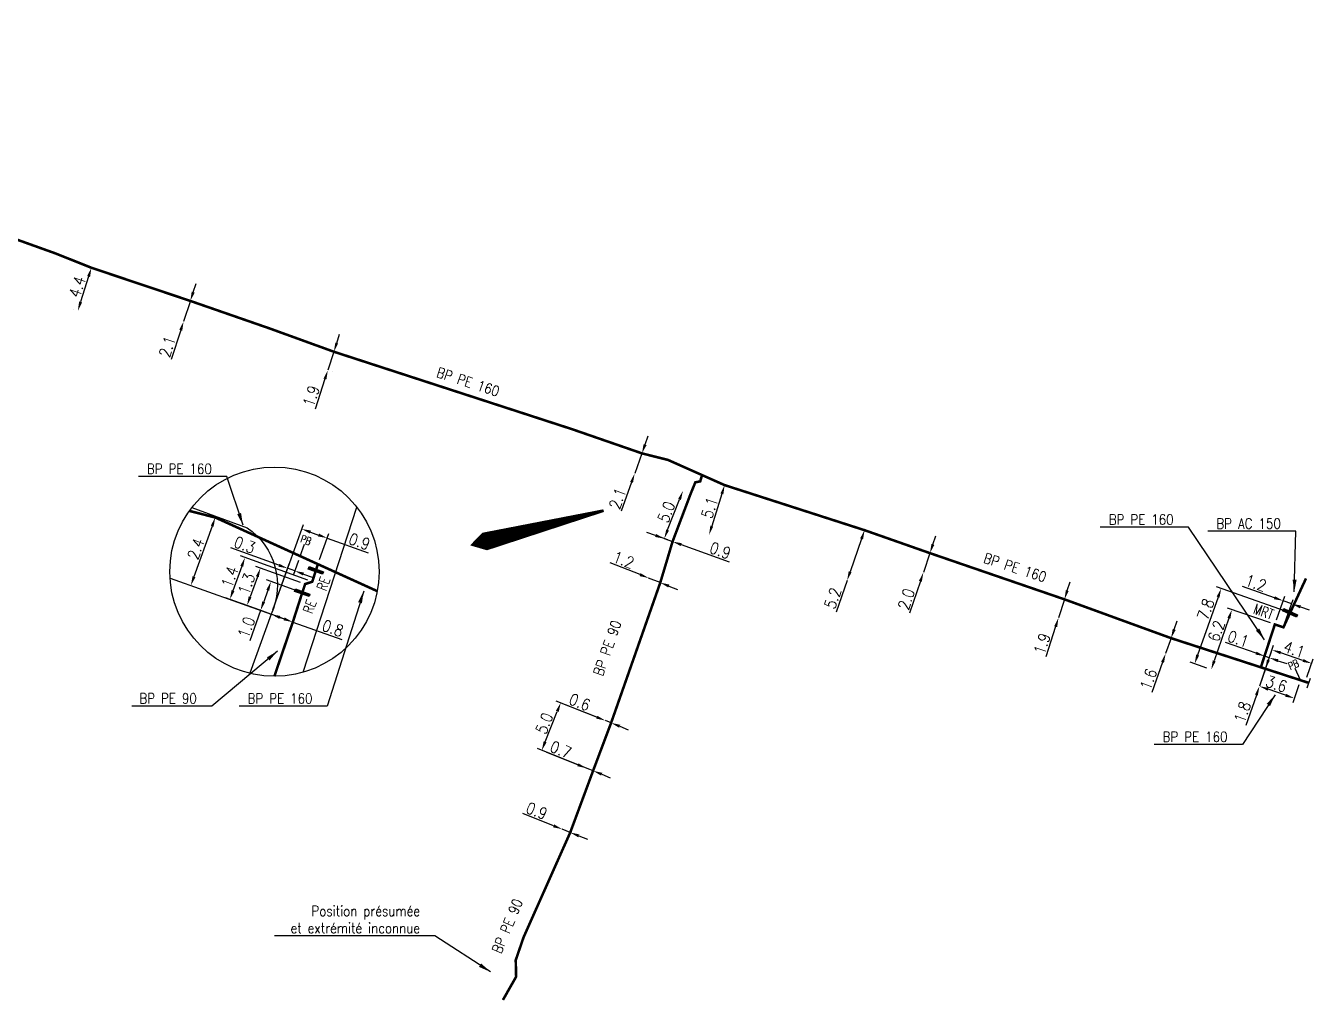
# Model space of a CAD drawing. Header units: millimetres. Extents: x 184998 to 186003, y 126995 to 128002.
# Drawn here: x 185875 to 186000.7, y 127238 to 127333.2 of the extents above; entities that cross this region are included whole.
import ezdxf
from ezdxf.enums import TextEntityAlignment as Align

# ---------------------------------------------------------------- set-up
doc = ezdxf.new("R2010")
doc.units = ezdxf.units.MM
doc.header["$PDMODE"] = 34
doc.linetypes.add('L_25_AP', pattern=[2000, 1000, 1000])
doc.linetypes.add('L_25_PE', pattern=[2000, 1000, 1000])
doc.layers.get('0').update_dxf_attribs({"linetype": 'CONTINUOUS'})
doc.layers.get('DEFPOINTS').update_dxf_attribs({"linetype": 'CONTINUOUS'})
for name, color, linetype in [('L_150', 1, 'CONTINUOUS'), ('L_340', 7, 'CONTINUOUS'), ('L_900', 7, 'CONTINUOUS')]:
    doc.layers.add(name, color=color, linetype=linetype)
doc.styles.add('G_ROMANS', font='ROMANS.SHX', dxfattribs={"width": 0.75})
doc.styles.get("Standard").update_dxf_attribs({"font": 'romans.shx', "width": 0.85})
doc.dimstyles.get("Standard").update_dxf_attribs({"dimtxt": 1.5, "dimasz": 1.2, "dimexe": 0.625, "dimexo": 0.625, "dimgap": 0.25, "dimtad": 1, "dimdec": 1, "dimzin": 0, "dimdsep": 46, "dimtxsty": 'Standard', "dimcen": -0.5, "dimadec": 0, "dimazin": 0, "dimtfac": 1, "dimtdec": 1, "dimtmove": 0, "dimatfit": 3, "dimfxl": 0, "dimtolj": 1, "dimtzin": 0, "dimarcsym": 0})

# ---------------------------------------------------------------- blocks, each defined once
blk = doc.blocks.new('*D866')
at = {"layer": 'DEFPOINTS', "color": 0, "linetype": 'Continuous', "transparency": 16777216}
for p in [(185881.44, 127309.56), (185880.12, 127305.36), (185880.12, 127305.36)]:
    blk.add_point(p, dxfattribs=at)
at = {"layer": 'L_150', "color": 0, "linetype": 'Continuous', "lineweight": -2, "transparency": 16777216}
for p, q in [((185881.17, 127308.7), (185880.39, 127306.22)), ((185880.99, 127309.7), (185880.99, 127309.7)), ((185879.67, 127305.5), (185879.67, 127305.5))]:
    blk.add_line(p, q, dxfattribs=at)
at = {"layer": 'L_150', "color": 0, "linetype": 'Continuous', "transparency": 16777216}
for points in [[(185881.03, 127308.75), (185881.31, 127308.66), (185881.44, 127309.56)], [(185880.24, 127306.27), (185880.53, 127306.18), (185880.12, 127305.36)]]:
    blk.add_solid(points, dxfattribs=at)
at = {"layer": 'L_150', "color": 0, "linetype": 'Continuous', "transparency": 16777216, "insert": (185880.06, 127307.69), "char_height": 1.125, "attachment_point": 5, "rotation": 72.5309}
blk.add_mtext('\\A1;4.4', dxfattribs=at)
blk = doc.blocks.new('*D867')
at = {"layer": 'DEFPOINTS', "color": 0, "linetype": 'Continuous', "transparency": 16777216}
for p in [(185891.1, 127306.32), (185890.44, 127304.32), (185890.44, 127304.32)]:
    blk.add_point(p, dxfattribs=at)
at = {"layer": 'L_150', "color": 0, "linetype": 'Continuous', "lineweight": -2, "transparency": 16777216}
for p, q in [((185891.38, 127307.17), (185891.66, 127308.03)), ((185891.1, 127306.32), (185890.44, 127304.32)), ((185890.16, 127303.47), (185889.23, 127300.61))]:
    blk.add_line(p, q, dxfattribs=at)
at = {"layer": 'L_150', "color": 0, "linetype": 'Continuous', "transparency": 16777216}
for points in [[(185891.23, 127307.22), (185891.52, 127307.13), (185891.1, 127306.32)], [(185890.02, 127303.51), (185890.31, 127303.42), (185890.44, 127304.32)]]:
    blk.add_solid(points, dxfattribs=at)
at = {"layer": 'L_150', "color": 0, "linetype": 'Continuous', "transparency": 16777216, "insert": (185888.84, 127301.85), "char_height": 1.125, "attachment_point": 5, "rotation": 71.8653}
blk.add_mtext('\\A1;2.1', dxfattribs=at)
blk = doc.blocks.new('*D868')
at = {"layer": 'DEFPOINTS', "color": 0, "linetype": 'Continuous', "transparency": 16777216}
for p in [(185905.11, 127301.36), (185904.52, 127299.55), (185904.52, 127299.55)]:
    blk.add_point(p, dxfattribs=at)
at = {"layer": 'L_150', "color": 0, "linetype": 'Continuous', "lineweight": -2, "transparency": 16777216}
for p, q in [((185905.39, 127302.21), (185905.67, 127303.07)), ((185905.11, 127301.36), (185904.52, 127299.55)), ((185905.56, 127301.21), (185905.56, 127301.21)), ((185904.24, 127298.7), (185903.27, 127295.76)), ((185904.96, 127299.41), (185904.96, 127299.41))]:
    blk.add_line(p, q, dxfattribs=at)
at = {"layer": 'L_150', "color": 0, "linetype": 'Continuous', "transparency": 16777216}
for points in [[(185905.25, 127302.26), (185905.53, 127302.17), (185905.11, 127301.36)], [(185904.09, 127298.74), (185904.38, 127298.65), (185904.52, 127299.55)]]:
    blk.add_solid(points, dxfattribs=at)
at = {"layer": 'L_150', "color": 0, "linetype": 'Continuous', "transparency": 16777216, "insert": (185902.9, 127297.03), "char_height": 1.125, "attachment_point": 5, "rotation": 71.8528}
blk.add_mtext('\\A1;1.9', dxfattribs=at)
blk = doc.blocks.new('*D9')
at = {"layer": 'DEFPOINTS', "color": 0, "linetype": 'Continuous', "transparency": 16777216}
for p in [(185935.18, 127291.44), (185934.47, 127289.47), (185934.47, 127289.47)]:
    blk.add_point(p, dxfattribs=at)
at = {"layer": 'L_150', "color": 0, "linetype": 'Continuous', "lineweight": -2, "transparency": 16777216}
for p, q in [((185935.49, 127292.29), (185935.79, 127293.14)), ((185935.18, 127291.44), (185934.47, 127289.47)), ((185934.17, 127288.62), (185933.15, 127285.79))]:
    blk.add_line(p, q, dxfattribs=at)
at = {"layer": 'L_150', "color": 0, "linetype": 'Continuous', "transparency": 16777216}
for points in [[(185935.34, 127292.34), (185935.63, 127292.24), (185935.18, 127291.44)], [(185934.03, 127288.67), (185934.31, 127288.57), (185934.47, 127289.47)]]:
    blk.add_solid(points, dxfattribs=at)
at = {"layer": 'L_150', "color": 0, "linetype": 'Continuous', "transparency": 16777216, "insert": (185932.8, 127287.04), "char_height": 1.125, "attachment_point": 5, "rotation": 70.2559}
blk.add_mtext('\\A1;2.1', dxfattribs=at)
blk = doc.blocks.new('*D10')
at = {"layer": 'DEFPOINTS', "color": 0, "linetype": 'Continuous', "transparency": 16777216}
for p in [(185956.91, 127283.94), (185955.21, 127279.03), (185955.21, 127279.03)]:
    blk.add_point(p, dxfattribs=at)
at = {"layer": 'L_150', "color": 0, "linetype": 'Continuous', "lineweight": -2, "transparency": 16777216}
for p, q in [((185956.62, 127283.09), (185955.5, 127279.88)), ((185955.21, 127279.03), (185954.13, 127275.93))]:
    blk.add_line(p, q, dxfattribs=at)
at = {"layer": 'L_150', "color": 0, "linetype": 'Continuous', "transparency": 16777216}
for points in [[(185956.48, 127283.14), (185956.76, 127283.04), (185956.91, 127283.94)], [(185955.36, 127279.93), (185955.64, 127279.83), (185955.21, 127279.03)]]:
    blk.add_solid(points, dxfattribs=at)
at = {"layer": 'L_150', "color": 0, "linetype": 'Continuous', "transparency": 16777216, "insert": (185953.81, 127277.3), "char_height": 1.125, "attachment_point": 5, "rotation": 70.8416}
blk.add_mtext('\\A1;5.2', dxfattribs=at)
blk = doc.blocks.new('*D11')
at = {"layer": 'DEFPOINTS', "color": 0, "linetype": 'Continuous', "transparency": 16777216}
for p in [(185963.29, 127281.7), (185962.65, 127279.81), (185962.65, 127279.81)]:
    blk.add_point(p, dxfattribs=at)
at = {"layer": 'L_150', "color": 0, "linetype": 'Continuous', "lineweight": -2, "transparency": 16777216}
for p, q in [((185963.58, 127282.55), (185963.87, 127283.4)), ((185963.29, 127281.7), (185962.65, 127279.81)), ((185962.36, 127278.95), (185961.31, 127275.85))]:
    blk.add_line(p, q, dxfattribs=at)
at = {"layer": 'L_150', "color": 0, "linetype": 'Continuous', "transparency": 16777216}
for points in [[(185963.44, 127282.6), (185963.72, 127282.5), (185963.29, 127281.7)], [(185962.22, 127279), (185962.5, 127278.9), (185962.65, 127279.81)]]:
    blk.add_solid(points, dxfattribs=at)
at = {"layer": 'L_150', "color": 0, "linetype": 'Continuous', "transparency": 16777216, "insert": (185960.98, 127277.21), "char_height": 1.125, "attachment_point": 5, "rotation": 71.2816}
blk.add_mtext('\\A1;2.0', dxfattribs=at)
blk = doc.blocks.new('*D12')
at = {"layer": 'DEFPOINTS', "color": 0, "linetype": 'Continuous', "transparency": 16777216}
for p in [(185976.42, 127277.19), (185975.84, 127275.38), (185975.84, 127275.38)]:
    blk.add_point(p, dxfattribs=at)
at = {"layer": 'L_150', "color": 0, "linetype": 'Continuous', "lineweight": -2, "transparency": 16777216}
for p, q in [((185976.7, 127278.05), (185976.98, 127278.9)), ((185976.42, 127277.19), (185975.84, 127275.38)), ((185975.56, 127274.53), (185974.61, 127271.58))]:
    blk.add_line(p, q, dxfattribs=at)
at = {"layer": 'L_150', "color": 0, "linetype": 'Continuous', "transparency": 16777216}
for points in [[(185976.56, 127278.09), (185976.84, 127278), (185976.42, 127277.19)], [(185975.42, 127274.57), (185975.71, 127274.48), (185975.84, 127275.38)]]:
    blk.add_solid(points, dxfattribs=at)
at = {"layer": 'L_150', "color": 0, "linetype": 'Continuous', "transparency": 16777216, "insert": (185974.24, 127272.85), "char_height": 1.125, "attachment_point": 5, "rotation": 72.1054}
blk.add_mtext('\\A1;1.9', dxfattribs=at)
blk = doc.blocks.new('L_340_21')
at = {"linetype": 'Continuous'}
blk.add_hatch(color=0, dxfattribs=at).paths.add_polyline_path([(0.125, 0.75), (-0.125, 0.75), (-0.125, -0.75), (0.125, -0.75)])
at = {"color": 0, "linetype": 'Continuous'}
blk.add_lwpolyline([(-0.125, 0.75), (0.125, 0.75), (0.125, -0.75), (-0.125, -0.75)], close=True, dxfattribs=at)
at = {"color": 0, "linetype": 'Continuous', "width": 0.75}
for tag, height, flags, p in [('RE', 1, 8, (0, 2)), ('DEF_LEG', 1.2, 3, (0, -5)), ('DEF_COUP', 1.2, 3, (0, -7.5)), ('DEF_TYPE', 1.2, 3, (0, -10))]:
    blk.add_attdef(tag, text='', height=height, dxfattribs=dict(at, flags=flags)).set_placement(p, align=Align.MIDDLE)
blk = doc.blocks.new('L_340_13')
at = {"color": 0, "linetype": 'Continuous', "flags": 128}
blk.add_lwpolyline([(0, 0), (0, 1.25)], dxfattribs=at)
at = {"color": 0, "linetype": 'Continuous', "style": 'G_ROMANS', "width": 0.75}
blk.add_text('PB', height=0.75, dxfattribs=at).set_placement((0, 1.66), align=Align.MIDDLE)
at = {"color": 0, "linetype": 'Continuous', "width": 0.75, "flags": 3}
for tag, p in [('DEF_LEG', (0, -10)), ('DEF_COUP', (0, -12.5)), ('DEF_TYPE', (0, -15))]:
    blk.add_attdef(tag, text='', height=1.2, dxfattribs=at).set_placement(p, align=Align.MIDDLE)
blk = doc.blocks.new('*D262')
at = {"layer": 'DEFPOINTS', "color": 0, "linetype": 'Continuous', "transparency": 16777216}
for p in [(185902.02, 127277.83), (185897.95, 127276.1), (185901.01, 127275.01)]:
    blk.add_point(p, dxfattribs=at)
at = {"layer": 'L_900', "color": 0, "linetype": 'Continuous', "lineweight": -2, "transparency": 16777216}
for p, q in [((185901.58, 127277.99), (185898.53, 127279.08)), ((185898.66, 127278.08), (185898.26, 127276.95)), ((185897.95, 127276.1), (185896.89, 127273.15)), ((185900.57, 127275.16), (185897.51, 127276.26))]:
    blk.add_line(p, q, dxfattribs=at)
at = {"layer": 'L_900', "color": 0, "linetype": 'Continuous', "transparency": 16777216}
for points in [[(185898.52, 127278.13), (185898.8, 127278.03), (185898.97, 127278.93)], [(185898.12, 127277), (185898.4, 127276.9), (185897.95, 127276.1)]]:
    blk.add_solid(points, dxfattribs=at)
at = {"layer": 'L_900', "color": 0, "linetype": 'Continuous', "transparency": 16777216, "insert": (185896.57, 127274.45), "char_height": 1.125, "attachment_point": 5, "rotation": 70.2559}
blk.add_mtext('\\A1;1.0', dxfattribs=at)
blk = doc.blocks.new('*D263')
at = {"layer": 'DEFPOINTS', "color": 0, "linetype": 'Continuous', "transparency": 16777216}
for p in [(185898.98, 127275.73), (185901.1, 127274.97), (185901.1, 127274.97)]:
    blk.add_point(p, dxfattribs=at)
at = {"layer": 'L_900', "color": 0, "linetype": 'Continuous', "lineweight": -2, "transparency": 16777216}
for p, q in [((185899.83, 127275.43), (185900.25, 127275.28)), ((185901.1, 127274.97), (185905.87, 127273.26))]:
    blk.add_line(p, q, dxfattribs=at)
at = {"layer": 'L_900', "color": 0, "linetype": 'Continuous', "transparency": 16777216}
for points in [[(185899.88, 127275.57), (185899.78, 127275.29), (185898.98, 127275.73)], [(185900.3, 127275.42), (185900.2, 127275.14), (185901.1, 127274.97)]]:
    blk.add_solid(points, dxfattribs=at)
at = {"layer": 'L_900', "color": 0, "linetype": 'Continuous', "transparency": 16777216, "insert": (185905.01, 127274.37), "char_height": 1.125, "attachment_point": 5, "rotation": 340.2559}
blk.add_mtext('\\A1;0.8', dxfattribs=at)
blk = doc.blocks.new('*D264')
at = {"layer": 'DEFPOINTS', "color": 0, "linetype": 'Continuous', "transparency": 16777216}
for p in [(185893.53, 127285.18), (185891.15, 127278.55), (185891.15, 127278.55)]:
    blk.add_point(p, dxfattribs=at)
at = {"layer": 'L_900', "color": 0, "linetype": 'Continuous', "lineweight": -2, "transparency": 16777216}
blk.add_line((185893.23, 127284.33), (185891.45, 127279.39), dxfattribs=at)
at = {"layer": 'L_900', "color": 0, "linetype": 'Continuous', "transparency": 16777216}
for points in [[(185893.09, 127284.38), (185893.37, 127284.28), (185893.53, 127285.18)], [(185891.31, 127279.44), (185891.6, 127279.34), (185891.15, 127278.55)]]:
    blk.add_solid(points, dxfattribs=at)
at = {"layer": 'L_900', "color": 0, "linetype": 'Continuous', "transparency": 16777216, "insert": (185891.64, 127282.12), "char_height": 1.125, "attachment_point": 5, "rotation": 70.2559}
blk.add_mtext('\\A1;2.4', dxfattribs=at)
blk = doc.blocks.new('*D265')
at = {"layer": 'DEFPOINTS', "color": 0, "linetype": 'Continuous', "transparency": 16777216}
for p in [(185904.46, 127283.17), (185903.55, 127280.63), (185898.98, 127275.73)]:
    blk.add_point(p, dxfattribs=at)
at = {"layer": 'L_900', "color": 0, "linetype": 'Continuous', "lineweight": -2, "transparency": 16777216}
for p, q in [((185899.14, 127276.18), (185902.13, 127284.5)), ((185902.82, 127283.75), (185903.61, 127283.47)), ((185903.7, 127281.07), (185904.61, 127283.61)), ((185904.46, 127283.17), (185908.45, 127281.73))]:
    blk.add_line(p, q, dxfattribs=at)
at = {"layer": 'L_900', "color": 0, "linetype": 'Continuous', "transparency": 16777216}
for points in [[(185902.87, 127283.9), (185902.77, 127283.61), (185901.97, 127284.06)], [(185903.66, 127283.61), (185903.56, 127283.33), (185904.46, 127283.17)]]:
    blk.add_solid(points, dxfattribs=at)
at = {"layer": 'L_900', "color": 0, "linetype": 'Continuous', "transparency": 16777216, "insert": (185907.61, 127282.83), "char_height": 1.125, "attachment_point": 5, "rotation": 340.2559}
blk.add_mtext('\\A1;0.9', dxfattribs=at)
blk = doc.blocks.new('*D805')
at = {"layer": 'DEFPOINTS', "color": 0, "linetype": 'Continuous', "ltscale": 0.5, "transparency": 16777216}
for p in [(185943.25, 127288.34), (185941.73, 127283.47), (185941.73, 127283.47)]:
    blk.add_point(p, dxfattribs=at)
at = {"layer": 'L_150', "color": 0, "linetype": 'Continuous', "lineweight": -2, "ltscale": 0.5, "transparency": 16777216}
blk.add_line((185942.98, 127287.48), (185942, 127284.33), dxfattribs=at)
at = {"layer": 'L_150', "color": 0, "linetype": 'Continuous', "ltscale": 0.5, "transparency": 16777216}
for points in [[(185942.84, 127287.53), (185943.13, 127287.44), (185943.25, 127288.34)], [(185941.86, 127284.38), (185942.14, 127284.29), (185941.73, 127283.47)]]:
    blk.add_solid(points, dxfattribs=at)
at = {"layer": 'L_150', "color": 0, "linetype": 'Continuous', "ltscale": 0.5, "transparency": 16777216, "insert": (185941.78, 127286.13), "char_height": 1.125, "attachment_point": 5, "rotation": 72.6474}
blk.add_mtext('\\A1;5.1', dxfattribs=at)
blk = doc.blocks.new('*D806')
at = {"layer": 'DEFPOINTS', "color": 0, "linetype": 'Continuous', "ltscale": 0.5, "transparency": 16777216}
for p in [(185903, 127278.91), (185894.96, 127277.18), (185898.98, 127275.73)]:
    blk.add_point(p, dxfattribs=at)
at = {"layer": 'L_900', "color": 0, "linetype": 'Continuous', "lineweight": -2, "ltscale": 0.5, "transparency": 16777216}
for p, q in [((185902.56, 127279.07), (185895.99, 127281.43)), ((185896.12, 127280.42), (185895.26, 127278.03)), ((185898.54, 127275.89), (185894.52, 127277.34))]:
    blk.add_line(p, q, dxfattribs=at)
at = {"layer": 'L_900', "color": 0, "linetype": 'Continuous', "ltscale": 0.5, "transparency": 16777216}
for points in [[(185895.98, 127280.47), (185896.26, 127280.37), (185896.43, 127281.27)], [(185895.12, 127278.08), (185895.4, 127277.98), (185894.96, 127277.18)]]:
    blk.add_solid(points, dxfattribs=at)
at = {"layer": 'L_900', "color": 0, "linetype": 'Continuous', "ltscale": 0.5, "transparency": 16777216, "insert": (185894.95, 127279.38), "char_height": 1.125, "attachment_point": 5, "rotation": 70.2559}
blk.add_mtext('\\A1;1.4', dxfattribs=at)
blk = doc.blocks.new('*D807')
at = {"layer": 'DEFPOINTS', "color": 0, "linetype": 'Continuous', "ltscale": 0.5, "transparency": 16777216}
for p in [(185902.3, 127278.68), (185896.63, 127276.58), (185898.98, 127275.73)]:
    blk.add_point(p, dxfattribs=at)
at = {"layer": 'L_900', "color": 0, "linetype": 'Continuous', "lineweight": -2, "ltscale": 0.5, "transparency": 16777216}
for p, q in [((185901.86, 127278.84), (185897.5, 127280.41)), ((185897.64, 127279.4), (185896.93, 127277.43)), ((185898.54, 127275.89), (185896.18, 127276.74))]:
    blk.add_line(p, q, dxfattribs=at)
at = {"layer": 'L_900', "color": 0, "linetype": 'Continuous', "ltscale": 0.5, "transparency": 16777216}
for points in [[(185897.5, 127279.45), (185897.78, 127279.35), (185897.94, 127280.25)], [(185896.79, 127277.48), (185897.07, 127277.38), (185896.63, 127276.58)]]:
    blk.add_solid(points, dxfattribs=at)
at = {"layer": 'L_900', "color": 0, "linetype": 'Continuous', "ltscale": 0.5, "transparency": 16777216, "insert": (185896.59, 127278.7), "char_height": 1.125, "attachment_point": 5, "rotation": 70.2559}
blk.add_mtext('\\A1;1.3', dxfattribs=at)
blk = doc.blocks.new('*D808')
at = {"layer": 'DEFPOINTS', "color": 0, "linetype": 'Continuous', "ltscale": 0.5, "transparency": 16777216}
for p in [(185901.82, 127281.41), (185900.59, 127280.22), (185898.98, 127275.73)]:
    blk.add_point(p, dxfattribs=at)
at = {"layer": 'L_900', "color": 0, "linetype": 'Continuous', "lineweight": -2, "ltscale": 0.5, "transparency": 16777216}
for p, q in [((185899.74, 127280.52), (185895.04, 127282.21)), ((185899.14, 127276.18), (185900.75, 127280.66)), ((185901.3, 127279.96), (185900.59, 127280.22)), ((185901.66, 127280.97), (185901.14, 127279.52)), ((185902.14, 127279.66), (185902.99, 127279.36))]:
    blk.add_line(p, q, dxfattribs=at)
at = {"layer": 'L_900', "color": 0, "linetype": 'Continuous', "ltscale": 0.5, "transparency": 16777216}
for points in [[(185899.79, 127280.66), (185899.69, 127280.38), (185900.59, 127280.22)], [(185902.19, 127279.8), (185902.09, 127279.52), (185901.3, 127279.96)]]:
    blk.add_solid(points, dxfattribs=at)
at = {"layer": 'L_900', "color": 0, "linetype": 'Continuous', "ltscale": 0.5, "transparency": 16777216, "insert": (185896.41, 127282.51), "char_height": 1.125, "attachment_point": 5, "rotation": 340.2559}
blk.add_mtext('\\A1;0.3', dxfattribs=at)
blk = doc.blocks.new('*D1234')
at = {"layer": 'DEFPOINTS', "color": 0, "linetype": 'Continuous', "transparency": 16777216}
for p in [(185935.83, 127279.27), (185935.83, 127279.27), (185936.97, 127278.82)]:
    blk.add_point(p, dxfattribs=at)
at = {"layer": 'L_150', "color": 0, "linetype": 'Continuous', "lineweight": -2, "transparency": 16777216}
for p, q in [((185935, 127279.6), (185932.08, 127280.75)), ((185936.97, 127278.82), (185935.83, 127279.27)), ((185937.81, 127278.49), (185938.64, 127278.16))]:
    blk.add_line(p, q, dxfattribs=at)
at = {"layer": 'L_150', "color": 0, "linetype": 'Continuous', "transparency": 16777216}
for points in [[(185935.05, 127279.74), (185934.94, 127279.46), (185935.83, 127279.27)], [(185937.86, 127278.63), (185937.75, 127278.35), (185936.97, 127278.82)]]:
    blk.add_solid(points, dxfattribs=at)
at = {"layer": 'L_150', "color": 0, "linetype": 'Continuous', "transparency": 16777216, "insert": (185933.39, 127281.04), "char_height": 1.125, "attachment_point": 5, "rotation": 338.4507}
blk.add_mtext('\\A1;1.2', dxfattribs=at)
blk = doc.blocks.new('*D1235')
at = {"layer": 'DEFPOINTS', "color": 0, "linetype": 'Continuous', "transparency": 16777216}
for p in [(185931.61, 127265.35), (185931.61, 127265.35), (185932.17, 127265.13)]:
    blk.add_point(p, dxfattribs=at)
at = {"layer": 'L_150', "color": 0, "linetype": 'Continuous', "lineweight": -2, "transparency": 16777216}
for p, q in [((185930.78, 127265.69), (185927.73, 127266.9)), ((185932.17, 127265.13), (185931.61, 127265.35)), ((185933.01, 127264.8), (185933.84, 127264.46))]:
    blk.add_line(p, q, dxfattribs=at)
at = {"layer": 'L_150', "color": 0, "linetype": 'Continuous', "transparency": 16777216}
for points in [[(185930.83, 127265.82), (185930.72, 127265.55), (185931.61, 127265.35)], [(185933.06, 127264.94), (185932.95, 127264.66), (185932.17, 127265.13)]]:
    blk.add_solid(points, dxfattribs=at)
at = {"layer": 'L_150', "color": 0, "linetype": 'Continuous', "transparency": 16777216, "insert": (185929.11, 127267.15), "char_height": 1.125, "attachment_point": 5, "rotation": 338.2837}
blk.add_mtext('\\A1;0.6', dxfattribs=at)
blk = doc.blocks.new('*D1236')
at = {"layer": 'DEFPOINTS', "color": 0, "linetype": 'Continuous', "transparency": 16777216}
for p in [(185927.39, 127254.75), (185927.39, 127254.75), (185928.18, 127254.43)]:
    blk.add_point(p, dxfattribs=at)
at = {"layer": 'L_150', "color": 0, "linetype": 'Continuous', "lineweight": -2, "transparency": 16777216}
for p, q in [((185926.55, 127255.08), (185923.55, 127256.28)), ((185928.18, 127254.43), (185927.39, 127254.75)), ((185929.02, 127254.1), (185929.85, 127253.77))]:
    blk.add_line(p, q, dxfattribs=at)
at = {"layer": 'L_150', "color": 0, "linetype": 'Continuous', "transparency": 16777216}
for points in [[(185926.61, 127255.22), (185926.5, 127254.94), (185927.39, 127254.75)], [(185929.07, 127254.24), (185928.96, 127253.96), (185928.18, 127254.43)]]:
    blk.add_solid(points, dxfattribs=at)
at = {"layer": 'L_150', "color": 0, "linetype": 'Continuous', "transparency": 16777216, "insert": (185924.91, 127256.54), "char_height": 1.125, "attachment_point": 5, "rotation": 338.2837}
blk.add_mtext('\\A1;0.9', dxfattribs=at)
blk = doc.blocks.new('*D1237')
at = {"layer": 'DEFPOINTS', "color": 0, "linetype": 'Continuous', "transparency": 16777216}
for p in [(185927.25, 127267.09), (185931.61, 127265.35), (185930.41, 127260.45)]:
    blk.add_point(p, dxfattribs=at)
at = {"layer": 'L_150', "color": 0, "linetype": 'Continuous', "lineweight": -2, "transparency": 16777216}
for p, q in [((185931.18, 127265.53), (185926.82, 127267.26)), ((185925.73, 127263.28), (185926.92, 127266.25)), ((185929.98, 127260.62), (185924.97, 127262.62))]:
    blk.add_line(p, q, dxfattribs=at)
at = {"layer": 'L_150', "color": 0, "linetype": 'Continuous', "transparency": 16777216}
for points in [[(185926.78, 127266.31), (185927.06, 127266.2), (185927.25, 127267.09)], [(185925.59, 127263.34), (185925.87, 127263.22), (185925.4, 127262.44)]]:
    blk.add_solid(points, dxfattribs=at)
at = {"layer": 'L_150', "color": 0, "linetype": 'Continuous', "transparency": 16777216, "insert": (185925.65, 127265.09), "char_height": 1.125, "attachment_point": 5, "rotation": 68.2853}
blk.add_mtext('\\A1;5.0', dxfattribs=at)
blk = doc.blocks.new('*D1238')
at = {"layer": 'DEFPOINTS', "color": 0, "linetype": 'Continuous', "transparency": 16777216}
for p in [(185929.76, 127260.71), (185929.76, 127260.71), (185930.41, 127260.45)]:
    blk.add_point(p, dxfattribs=at)
at = {"layer": 'L_150', "color": 0, "linetype": 'Continuous', "lineweight": -2, "transparency": 16777216}
for p, q in [((185928.93, 127261.04), (185925.88, 127262.25)), ((185930.41, 127260.45), (185929.76, 127260.71)), ((185931.25, 127260.11), (185932.09, 127259.78))]:
    blk.add_line(p, q, dxfattribs=at)
at = {"layer": 'L_150', "color": 0, "linetype": 'Continuous', "transparency": 16777216}
for points in [[(185928.98, 127261.18), (185928.87, 127260.9), (185929.76, 127260.71)], [(185931.31, 127260.25), (185931.19, 127259.98), (185930.41, 127260.45)]]:
    blk.add_solid(points, dxfattribs=at)
at = {"layer": 'L_150', "color": 0, "linetype": 'Continuous', "transparency": 16777216, "insert": (185927.26, 127262.51), "char_height": 1.125, "attachment_point": 5, "rotation": 338.2853}
blk.add_mtext('\\A1;0.7', dxfattribs=at)
blk = doc.blocks.new('*D1239')
at = {"layer": 'DEFPOINTS', "color": 0, "linetype": 'Continuous', "transparency": 16777216}
for p in [(185996.41, 127271.49), (185995.59, 127270.55), (185995.45, 127268.71)]:
    blk.add_point(p, dxfattribs=at)
at = {"layer": 'L_150', "color": 0, "linetype": 'Continuous', "lineweight": -2, "transparency": 16777216}
for p, q in [((185995.12, 127271.94), (185992.15, 127272.96)), ((185995.61, 127269.15), (185996.57, 127271.93)), ((185995.75, 127271), (185996.12, 127272.09)), ((185996.41, 127271.49), (185995.97, 127271.64)), ((185997.26, 127271.2), (185998.12, 127270.91))]:
    blk.add_line(p, q, dxfattribs=at)
at = {"layer": 'L_150', "color": 0, "linetype": 'Continuous', "transparency": 16777216}
for points in [[(185995.17, 127272.08), (185995.07, 127271.8), (185995.97, 127271.64)], [(185997.31, 127271.34), (185997.22, 127271.06), (185996.41, 127271.49)]]:
    blk.add_solid(points, dxfattribs=at)
at = {"layer": 'L_150', "color": 0, "linetype": 'Continuous', "transparency": 16777216, "insert": (185993.39, 127273.33), "char_height": 1.125, "attachment_point": 5, "rotation": 340.9877}
blk.add_mtext('\\A1;0.1', dxfattribs=at)
blk = doc.blocks.new('*D1240')
at = {"layer": 'DEFPOINTS', "color": 0, "linetype": 'Continuous', "transparency": 16777216}
for p in [(185996.04, 127270.41), (185995.45, 127268.71), (185995.45, 127268.71)]:
    blk.add_point(p, dxfattribs=at)
at = {"layer": 'L_150', "color": 0, "linetype": 'Continuous', "lineweight": -2, "transparency": 16777216}
for p, q in [((185996.33, 127271.26), (185996.63, 127272.11)), ((185996.04, 127270.41), (185995.45, 127268.71)), ((185995.16, 127267.85), (185994.14, 127264.88))]:
    blk.add_line(p, q, dxfattribs=at)
at = {"layer": 'L_150', "color": 0, "linetype": 'Continuous', "transparency": 16777216}
for points in [[(185996.19, 127271.31), (185996.47, 127271.21), (185996.04, 127270.41)], [(185995.02, 127267.9), (185995.3, 127267.81), (185995.45, 127268.71)]]:
    blk.add_solid(points, dxfattribs=at)
at = {"layer": 'L_150', "color": 0, "linetype": 'Continuous', "transparency": 16777216, "insert": (185993.79, 127266.19), "char_height": 1.125, "attachment_point": 5, "rotation": 70.9877}
blk.add_mtext('\\A1;1.8', dxfattribs=at)
blk = doc.blocks.new('*D1241')
at = {"layer": 'DEFPOINTS', "color": 0, "linetype": 'Continuous', "transparency": 16777216}
for p in [(185986.83, 127273.4), (185986.3, 127271.9), (185986.3, 127271.9)]:
    blk.add_point(p, dxfattribs=at)
at = {"layer": 'L_150', "color": 0, "linetype": 'Continuous', "lineweight": -2, "transparency": 16777216}
for p, q in [((185987.13, 127274.25), (185987.43, 127275.1)), ((185986.83, 127273.4), (185986.3, 127271.9)), ((185986, 127271.05), (185984.96, 127268.08))]:
    blk.add_line(p, q, dxfattribs=at)
at = {"layer": 'L_150', "color": 0, "linetype": 'Continuous', "transparency": 16777216}
for points in [[(185986.99, 127274.3), (185987.28, 127274.2), (185986.83, 127273.4)], [(185985.86, 127271.1), (185986.14, 127271), (185986.3, 127271.9)]]:
    blk.add_solid(points, dxfattribs=at)
at = {"layer": 'L_150', "color": 0, "linetype": 'Continuous', "transparency": 16777216, "insert": (185984.62, 127269.39), "char_height": 1.125, "attachment_point": 5, "rotation": 70.5631}
blk.add_mtext('\\A1;1.6', dxfattribs=at)
blk = doc.blocks.new('*D1242')
at = {"layer": 'DEFPOINTS', "color": 0, "linetype": 'Continuous', "transparency": 16777216}
for p in [(185996.68, 127272.26), (185995.45, 127268.71), (185999.94, 127269.14)]:
    blk.add_point(p, dxfattribs=at)
at = {"layer": 'L_340', "color": 0, "linetype": 'Continuous', "lineweight": -2, "transparency": 16777216}
for p, q in [((185995.61, 127269.15), (185996.83, 127272.71)), ((185999.7, 127271.22), (185997.53, 127271.97)), ((186000.09, 127269.58), (186000.71, 127271.37))]:
    blk.add_line(p, q, dxfattribs=at)
at = {"layer": 'L_340', "color": 0, "linetype": 'Continuous', "transparency": 16777216}
for points in [[(185997.58, 127272.11), (185997.48, 127271.83), (185996.68, 127272.26)], [(185999.75, 127271.36), (185999.66, 127271.08), (186000.56, 127270.93)]]:
    blk.add_solid(points, dxfattribs=at)
at = {"layer": 'L_340', "color": 0, "linetype": 'Continuous', "transparency": 16777216, "insert": (185998.86, 127272.3), "char_height": 1.125, "attachment_point": 5, "rotation": 340.9877}
blk.add_mtext('\\A1;4.1', dxfattribs=at)
blk = doc.blocks.new('*D1243')
at = {"layer": 'DEFPOINTS', "color": 0, "linetype": 'Continuous', "transparency": 16777216}
for p in [(185995.45, 127268.71), (185995.45, 127268.71), (185999.46, 127269.29)]:
    blk.add_point(p, dxfattribs=at)
at = {"layer": 'L_340', "color": 0, "linetype": 'Continuous', "lineweight": -2, "transparency": 16777216}
for p, q in [((185999.31, 127268.85), (185998.7, 127267.09)), ((185998.01, 127267.83), (185996.3, 127268.41))]:
    blk.add_line(p, q, dxfattribs=at)
at = {"layer": 'L_340', "color": 0, "linetype": 'Continuous', "transparency": 16777216}
for points in [[(185996.35, 127268.55), (185996.26, 127268.27), (185995.45, 127268.71)], [(185998.05, 127267.97), (185997.96, 127267.68), (185998.86, 127267.53)]]:
    blk.add_solid(points, dxfattribs=at)
at = {"layer": 'L_340', "color": 0, "linetype": 'Continuous', "transparency": 16777216, "insert": (185997.11, 127268.93), "char_height": 1.125, "attachment_point": 5, "rotation": 340.9877}
blk.add_mtext('\\A1;3.6', dxfattribs=at)
blk = doc.blocks.new('*D1244')
at = {"layer": 'DEFPOINTS', "color": 0, "linetype": 'Continuous', "transparency": 16777216}
for p in [(185996.96, 127274.75), (185990.75, 127270.33), (185990.75, 127270.33)]:
    blk.add_point(p, dxfattribs=at)
at = {"layer": 'L_150', "color": 0, "linetype": 'Continuous', "lineweight": -2, "transparency": 16777216}
for p, q in [((185996.52, 127274.9), (185992.33, 127276.34)), ((185992.48, 127275.34), (185991.04, 127271.18))]:
    blk.add_line(p, q, dxfattribs=at)
at = {"layer": 'L_150', "color": 0, "linetype": 'Continuous', "transparency": 16777216}
for points in [[(185992.33, 127275.39), (185992.62, 127275.29), (185992.77, 127276.19)], [(185990.9, 127271.23), (185991.18, 127271.13), (185990.75, 127270.33)]]:
    blk.add_solid(points, dxfattribs=at)
at = {"layer": 'L_150', "color": 0, "linetype": 'Continuous', "transparency": 16777216, "insert": (185991.26, 127274.1), "char_height": 1.125, "attachment_point": 5, "rotation": 70.9877}
blk.add_mtext('\\A1;6.2', dxfattribs=at)
blk = doc.blocks.new('*D1245')
at = {"layer": 'DEFPOINTS', "color": 0, "linetype": 'Continuous', "transparency": 16777216}
for p in [(185998.45, 127275.88), (185989.13, 127270.9), (185990.75, 127270.33)]:
    blk.add_point(p, dxfattribs=at)
at = {"layer": 'L_340', "color": 0, "linetype": 'Continuous', "lineweight": -2, "transparency": 16777216}
for p, q in [((185991.42, 127277.41), (185989.42, 127271.75)), ((185998.01, 127276.03), (185991.28, 127278.41)), ((185990.31, 127270.48), (185988.68, 127271.06))]:
    blk.add_line(p, q, dxfattribs=at)
at = {"layer": 'L_340', "color": 0, "linetype": 'Continuous', "transparency": 16777216}
for points in [[(185991.28, 127277.46), (185991.56, 127277.36), (185991.72, 127278.25)], [(185989.28, 127271.8), (185989.57, 127271.7), (185989.13, 127270.9)]]:
    blk.add_solid(points, dxfattribs=at)
at = {"layer": 'L_340', "color": 0, "linetype": 'Continuous', "transparency": 16777216, "insert": (185990.21, 127276.22), "char_height": 1.125, "attachment_point": 5, "rotation": 70.5631}
blk.add_mtext('\\A1;7.8', dxfattribs=at)
blk = doc.blocks.new('*D1246')
at = {"layer": 'DEFPOINTS', "color": 0, "linetype": 'Continuous', "transparency": 16777216}
for p in [(185998.61, 127276.75), (185996.96, 127274.75), (185997.8, 127274.46)]:
    blk.add_point(p, dxfattribs=at)
at = {"layer": 'L_150', "color": 0, "linetype": 'Continuous', "lineweight": -2, "transparency": 16777216}
for p, q in [((185996.92, 127277.35), (185993.8, 127278.45)), ((185997.11, 127275.19), (185997.93, 127277.49)), ((185998.61, 127276.75), (185997.77, 127277.05)), ((185997.95, 127274.9), (185998.76, 127277.19)), ((185999.46, 127276.45), (186000.3, 127276.15))]:
    blk.add_line(p, q, dxfattribs=at)
at = {"layer": 'L_150', "color": 0, "linetype": 'Continuous', "transparency": 16777216}
for points in [[(185996.97, 127277.49), (185996.87, 127277.2), (185997.77, 127277.05)], [(185999.51, 127276.59), (185999.41, 127276.31), (185998.61, 127276.75)]]:
    blk.add_solid(points, dxfattribs=at)
at = {"layer": 'L_150', "color": 0, "linetype": 'Continuous', "transparency": 16777216, "insert": (185995.11, 127278.78), "char_height": 1.125, "attachment_point": 5, "rotation": 340.5631}
blk.add_mtext('\\A1;1.2', dxfattribs=at)
blk = doc.blocks.new('L_340_17')
at = {"linetype": 'Continuous'}
blk.add_hatch(color=0, dxfattribs=at).paths.add_polyline_path([(0.125, 0.75), (-0.125, 0.75), (-0.125, -0.75), (0.125, -0.75)])
at = {"color": 0, "linetype": 'Continuous'}
blk.add_lwpolyline([(-0.125, 0.75), (0.125, 0.75), (0.125, -0.75), (-0.125, -0.75)], close=True, dxfattribs=at)
at = {"color": 0, "linetype": 'Continuous', "width": 0.75}
for tag, height, flags, p in [('MRT', 1, 8, (0, 2.5)), ('DEF_LEG', 1.2, 3, (0, -5)), ('DEF_COUP', 1.2, 3, (0, -7.5)), ('DEF_TYPE', 1.2, 3, (0, -10))]:
    blk.add_attdef(tag, text='', height=height, dxfattribs=dict(at, flags=flags)).set_placement(p, align=Align.MIDDLE)
blk = doc.blocks.new('L_340_07')
at = {"color": 0, "linetype": 'Continuous', "const_width": 0.25, "flags": 128}
blk.add_lwpolyline([(0, 0), (0.35, 0)], dxfattribs=at)
at = {"color": 0, "linetype": 'Continuous', "flags": 128}
blk.add_lwpolyline([(0.35, -0.5), (0.35, 0.5)], dxfattribs=at)
at = {"color": 0, "linetype": 'Continuous', "width": 0.75, "flags": 3}
for tag, p in [('DEF_LEG', (0.72, -3.47)), ('DEF_COUP', (0.72, -5.97)), ('DEF_TYPE', (0.72, -8.47))]:
    blk.add_attdef(tag, text='', height=1.2, dxfattribs=at).set_placement(p, align=Align.MIDDLE)
blk = doc.blocks.new('*D1247')
at = {"layer": 'DEFPOINTS', "color": 0, "linetype": 'Continuous', "transparency": 16777216}
for p in [(185939.18, 127287.78), (185939.18, 127287.78), (185938.17, 127282.83)]:
    blk.add_point(p, dxfattribs=at)
at = {"layer": 'L_150', "color": 0, "linetype": 'Continuous', "lineweight": -2, "transparency": 16777216}
for p, q in [((185937.68, 127283.96), (185938.85, 127286.94)), ((185937.72, 127282.99), (185936.91, 127283.28))]:
    blk.add_line(p, q, dxfattribs=at)
at = {"layer": 'L_150', "color": 0, "linetype": 'Continuous', "transparency": 16777216}
for points in [[(185938.71, 127286.99), (185938.99, 127286.88), (185939.18, 127287.78)], [(185937.55, 127284.01), (185937.82, 127283.9), (185937.36, 127283.12)]]:
    blk.add_solid(points, dxfattribs=at)
at = {"layer": 'L_150', "color": 0, "linetype": 'Continuous', "transparency": 16777216, "insert": (185937.57, 127285.72), "char_height": 1.125, "attachment_point": 5, "rotation": 68.5752}
blk.add_mtext('\\A1;5.0', dxfattribs=at)
blk = doc.blocks.new('*D1248')
at = {"layer": 'DEFPOINTS', "color": 0, "linetype": 'Continuous', "transparency": 16777216}
for p in [(185937.36, 127283.12), (185937.36, 127283.12), (185938.17, 127282.83)]:
    blk.add_point(p, dxfattribs=at)
at = {"layer": 'L_150', "color": 0, "linetype": 'Continuous', "lineweight": -2, "transparency": 16777216}
for p, q in [((185936.51, 127283.43), (185935.66, 127283.73)), ((185937.36, 127283.12), (185938.17, 127282.83)), ((185939.01, 127282.53), (185943.68, 127280.85))]:
    blk.add_line(p, q, dxfattribs=at)
at = {"layer": 'L_150', "color": 0, "linetype": 'Continuous', "transparency": 16777216}
for points in [[(185936.56, 127283.57), (185936.46, 127283.28), (185937.36, 127283.12)], [(185939.06, 127282.67), (185938.96, 127282.39), (185938.17, 127282.83)]]:
    blk.add_solid(points, dxfattribs=at)
at = {"layer": 'L_150', "color": 0, "linetype": 'Continuous', "transparency": 16777216, "insert": (185942.83, 127281.95), "char_height": 1.125, "attachment_point": 5, "rotation": 340.2559}
blk.add_mtext('\\A1;0.9', dxfattribs=at)

msp = doc.modelspace()

# ---------------------------------------------------------------- linework, layer by layer
at = {"layer": 'L_150', "linetype": 'L_25_PE', "const_width": 0.25}
for points in [[(185999.94, 127269.14), (185996.04, 127270.41), (185986.83, 127273.4), (185976.42, 127277.19), (185963.29, 127281.7), (185956.91, 127283.94), (185943.25, 127288.34), (185937.72, 127290.8), (185935.18, 127291.44), (185928.36, 127293.8), (185911.2, 127299.38), (185905.11, 127301.36), (185898.85, 127303.63), (185891.1, 127306.32), (185881.44, 127309.56), (185877.93, 127310.96), (185870.99, 127313.45), (185858.71, 127317.7), (185836.78, 127325.04), (185825.33, 127329.03), (185814.48, 127332.77), (185798.51, 127338.35)], [(185921.61, 127238.08), (185922.9, 127240.35), (185922.86, 127241.97), (185923.63, 127244.21), (185928.18, 127254.43), (185930.41, 127260.45), (185932.17, 127265.13), (185936.97, 127278.82), (185938.17, 127282.83), (185939.94, 127287.51), (185940.39, 127288.61), (185940.87, 127288.71), (185940.87, 127288.71), (185941.05, 127289.32)], [(185998.45, 127275.88), (185997.8, 127274.46), (185996.96, 127274.74), (185995.59, 127270.55)]]:
    msp.add_lwpolyline(points, dxfattribs=at)
at = {"layer": 'L_150', "linetype": 'L_25_AP', "const_width": 0.25}
msp.add_lwpolyline([(186000, 127279.23), (185998.45, 127275.88)], dxfattribs=at)
at = {"layer": 'L_900', "color": 254, "linetype": 'Continuous'}
msp.add_lwpolyline([(185931.44, 127285.85, 0.269, 1.62, 0), (185921.01, 127283.14, 3.23, 0, 0), (185918.4, 127282.46, 3.23, 0, 0)], format="xyseb", dxfattribs=at)
at = {"layer": 'L_900', "color": 252, "linetype": 'Continuous'}
msp.add_lwpolyline([(185891.26, 127286.16), (185896.65, 127284.18, -0.36581), (185898.98, 127275.73)], format="xyb", dxfattribs=at)
for points in [[(185902.12, 127270.07), (185907.34, 127286.2)], [(185889.12, 127279.27), (185898.98, 127275.73), (185896.91, 127269.97)]]:
    msp.add_lwpolyline(points, dxfattribs=at)
at = {"layer": 'L_900', "color": 1, "linetype": 'Continuous', "const_width": 0.25}
msp.add_lwpolyline([(185909.34, 127277.99), (185893.53, 127285.18), (185891.01, 127285.82)], dxfattribs=at)
at = {"layer": 'L_900', "color": 1, "linetype": 'Continuous', "flags": 128}
msp.add_lwpolyline([(185899.3, 127269.68, 0.25, 0.25, 0), (185901.1, 127274.97, 0.25, 0.25, 0), (185902.02, 127277.83, 0.25, 0.25, 0), (185902.3, 127278.68, 0.25, 0.25, 0), (185903, 127278.91, 0.25, 0.25, 0), (185903.55, 127280.63, 0, 0, 0)], format="xyseb", dxfattribs=at)
at = {"layer": 'L_900', "linetype": 'Continuous'}
msp.add_circle((185899.31, 127279.89), 10.21, dxfattribs=at)

# ---------------------------------------------------------------- block references
at = {"layer": 'L_340'}
ref = msp.add_blockref('L_340_17', (185998.45, 127275.88), dxfattribs=dict(at, rotation=65.24487194299749))
ref.add_attrib('MRT', 'MRT', dxfattribs={"layer": '0', "color": 0, "linetype": 'Continuous', "height": 1, "rotation": 340.5631, "style": 'G_ROMANS', "width": 0.75, "flags": 8}).set_placement((185995.87, 127275.99), align=Align.MIDDLE)
for name, p, rotation in [('L_340_13', (185999.46, 127269.29), 24.29989289371585), ('L_340_07', (185999.94, 127269.14), 341.9648973501698)]:
    msp.add_blockref(name, p, dxfattribs=dict(at, rotation=rotation))
at = {"layer": 'L_900', "color": 7, "rotation": 340.2558634783273}
msp.add_blockref('L_340_13', (185901.82, 127281.41), dxfattribs=at)
at = {"layer": 'L_900', "color": 7}
ref = msp.add_blockref('L_340_21', (185903.35, 127280.01), dxfattribs=dict(at, rotation=70.25586348364367))
ref.add_attrib('RE', 'RE', dxfattribs={"layer": '0', "color": 0, "linetype": 'Continuous', "height": 1, "rotation": 70.2559, "style": 'G_ROMANS', "width": 0.75, "flags": 8}).set_placement((185904.08, 127278.71), align=Align.MIDDLE)
ref = msp.add_blockref('L_340_21', (185902.02, 127277.83), dxfattribs=dict(at, rotation=70.25586348364367))
ref.add_attrib('RE', 'RE', dxfattribs={"layer": '0', "color": 0, "linetype": 'Continuous', "height": 1, "rotation": 70.2559, "style": 'G_ROMANS', "width": 0.75, "flags": 8}).set_placement((185902.74, 127276.48), align=Align.MIDDLE)

# ---------------------------------------------------------------- texts
at = {"layer": 'L_150', "linetype": 'L_25_PE', "width": 0.85}
for s, rotation, p in [('BP PE 160', 341.9463, (185918.21, 127298.42)), ('BP PE 160', 341.9463, (185971.6, 127280.3)), ('BP PE 90', 70.682, (185931.79, 127272.43)), ('BP PE 90', 67.3862, (185922.03, 127245.29))]:
    msp.add_text(s, height=1, rotation=rotation, dxfattribs=at).set_placement(p, align=Align.MIDDLE)
at = {"layer": 'L_150', "linetype": 'Continuous', "char_height": 1, "attachment_point": 6}
for s, insert in [('BP PE 160', (185987.08, 127284.98)), ('BP AC 150', (185997.55, 127284.58)), ('BP PE 160', (185992.34, 127263.77)), ('Position présumée\\Pet extrémité inconnue', (185913.52, 127245.93))]:
    msp.add_mtext(s, dxfattribs=dict(at, insert=insert))
at = {"layer": 'L_900', "color": 1, "linetype": 'Continuous', "char_height": 1, "attachment_point": 6}
for s, insert in [('BP PE 160', (185893.2, 127289.93)), ('BP PE 90', (185891.73, 127267.52)), ('BP PE 160', (185903.02, 127267.51))]:
    msp.add_mtext(s, dxfattribs=dict(at, insert=insert))

# ---------------------------------------------------------------- dimensions: what is measured, and where the dimension line sits
at = {"layer": 'L_150', "linetype": 'Continuous'}
for base, p1, p2, angle, picture, middle, dimtype in [((185880.12, 127305.36), (185881.44, 127309.56), (185880.12, 127305.36), 252.5309, '*D866', (185880.78, 127307.46), 161), ((185890.44, 127304.32), (185891.1, 127306.32), (185890.44, 127304.32), 251.8653, '*D867', (185889.56, 127301.61), 161), ((185904.52, 127299.55), (185905.11, 127301.36), (185904.52, 127299.55), 251.8528, '*D868', (185903.62, 127296.8), 161), ((185934.47, 127289.47), (185935.18, 127291.44), (185934.47, 127289.47), 250.2559, '*D9', (185933.51, 127286.78), 161), ((185937.36, 127283.12), (185938.17, 127282.83), (185937.36, 127283.12), 340.2559, '*D1248', (185942.58, 127281.25), 160), ((185955.21, 127279.03), (185956.91, 127283.94), (185955.21, 127279.03), 250.8416, '*D10', (185954.52, 127277.06), 161), ((185962.65, 127279.81), (185963.29, 127281.7), (185962.65, 127279.81), 251.2816, '*D11', (185961.69, 127276.97), 161), ((185935.83, 127279.27), (185936.97, 127278.82), (185935.83, 127279.27), 338.4507, '*D1234', (185933.12, 127280.34), 160), ((185975.84, 127275.38), (185976.42, 127277.19), (185975.84, 127275.38), 252.1054, '*D12', (185974.95, 127272.62), 161), ((185990.75, 127270.33), (185996.96, 127274.75), (185990.75, 127270.33), 70.9877, '*D1244', (185991.96, 127273.86), 160), ((185986.3, 127271.9), (185986.83, 127273.4), (185986.3, 127271.9), 70.5631, '*D1241', (185985.33, 127269.14), 160), ((185995.45, 127268.71), (185996.04, 127270.41), (185995.45, 127268.71), 70.9877, '*D1240', (185994.5, 127265.94), 160), ((185927.25, 127267.09), (185930.41, 127260.45), (185931.61, 127265.35), 248.2853, '*D1237', (185926.35, 127264.82), 160), ((185931.61, 127265.35), (185932.17, 127265.13), (185931.61, 127265.35), 338.2837, '*D1235', (185928.84, 127266.46), 160), ((185929.76, 127260.71), (185930.41, 127260.45), (185929.76, 127260.71), 338.2853, '*D1238', (185926.99, 127261.81), 160), ((185927.39, 127254.75), (185928.18, 127254.43), (185927.39, 127254.75), 338.2837, '*D1236', (185924.63, 127255.85), 160)]:
    dim = msp.add_linear_dim(base=base, p1=p1, p2=p2, angle=angle, dimstyle='Standard', override={"dimscale": 0.75}, dxfattribs=at)
    dim.commit()
    dim.dimension.update_dxf_attribs({"geometry": picture, "text_midpoint": middle, "dimtype": dimtype})
dim = msp.add_linear_dim(base=(185939.18, 127287.78), p1=(185938.17, 127282.83), p2=(185939.18, 127287.78), angle=248.5752, dimstyle='Standard', override={"dimscale": 0.75}, dxfattribs=at)
dim.commit()
dim.dimension.update_dxf_attribs({"geometry": '*D1247', "text_midpoint": (185937.57, 127285.72)})
at = {"layer": 'L_150', "linetype": 'Continuous', "ltscale": 0.5}
dim = msp.add_linear_dim(base=(185941.73, 127283.47), p1=(185943.25, 127288.34), p2=(185941.73, 127283.47), angle=72.6474, dimstyle='Standard', override={"dimscale": 0.75}, dxfattribs=at)
dim.commit()
dim.dimension.update_dxf_attribs({"geometry": '*D805', "text_midpoint": (185942.49, 127285.91), "dimtype": 160})
at = {"layer": 'L_150', "linetype": 'Continuous'}
for base, p1, p2, angle, text, picture, middle in [((185998.61, 127276.75), (185996.96, 127274.75), (185997.8, 127274.46), 160.5631, '1.2', '*D1246', (185994.86, 127278.07)), ((185996.41, 127271.49), (185995.59, 127270.55), (185995.45, 127268.71), 160.9877, '0.1', '*D1239', (185993.14, 127272.62))]:
    dim = msp.add_linear_dim(base=base, p1=p1, p2=p2, angle=angle, text=text, dimstyle='Standard', override={"dimscale": 0.75}, dxfattribs=at)
    dim.commit()
    dim.dimension.update_dxf_attribs({"geometry": picture, "text_midpoint": middle, "dimtype": 160})
at = {"layer": 'L_340', "linetype": 'Continuous'}
for base, p1, p2, angle, picture, middle in [((185989.13, 127270.9), (185998.45, 127275.88), (185990.75, 127270.33), 70.5631, '*D1245', (185990.92, 127275.97)), ((185996.68, 127272.26), (185999.94, 127269.14), (185995.45, 127268.71), 340.9877, '*D1242', (185998.62, 127271.59)), ((185995.45, 127268.71), (185999.46, 127269.29), (185995.45, 127268.71), 340.9877, '*D1243', (185996.86, 127268.22))]:
    dim = msp.add_linear_dim(base=base, p1=p1, p2=p2, angle=angle, dimstyle='Standard', override={"dimscale": 0.75}, dxfattribs=at)
    dim.commit()
    dim.dimension.update_dxf_attribs({"geometry": picture, "text_midpoint": middle, "dimtype": 160})
at = {"layer": 'L_900', "color": 1, "linetype": 'Continuous'}
dim = msp.add_aligned_dim(p1=(185893.53, 127285.18), p2=(185891.15, 127278.55), distance=0, text='2.4', dimstyle='Standard', override={"dimscale": 0.75}, dxfattribs=at)
dim.commit()
dim.dimension.update_dxf_attribs({"geometry": '*D264', "text_midpoint": (185891.64, 127282.12)})
at = {"layer": 'L_900', "color": 7, "linetype": 'Continuous', "ltscale": 0.5}
dim = msp.add_linear_dim(base=(185900.59, 127280.22), p1=(185901.82, 127281.41), p2=(185898.98, 127275.73), angle=340.2559, text='0.3', dimstyle='Standard', override={"dimscale": 0.75}, dxfattribs=at)
dim.commit()
dim.dimension.update_dxf_attribs({"geometry": '*D808', "text_midpoint": (185896.16, 127281.81), "dimtype": 160})
at = {"layer": 'L_900', "color": 1, "linetype": 'Continuous'}
for base, p2, angle, text, picture, middle, dimtype in [((185904.46, 127283.17), (185903.55, 127280.63), 160.2559, '0.9', '*D265', (185907.35, 127282.13), 160), ((185901.1, 127274.97), (185901.1, 127274.97), 340.2559, '0.8', '*D263', (185904.75, 127273.66), 161)]:
    dim = msp.add_linear_dim(base=base, p1=(185898.98, 127275.73), p2=p2, angle=angle, text=text, dimstyle='Standard', override={"dimscale": 0.75}, dxfattribs=at)
    dim.commit()
    dim.dimension.update_dxf_attribs({"geometry": picture, "text_midpoint": middle, "dimtype": dimtype})
at = {"layer": 'L_900', "color": 1, "linetype": 'Continuous', "ltscale": 0.5}
for base, p1, text, picture, middle in [((185894.96, 127277.18), (185903, 127278.91), '1.4', '*D806', (185895.66, 127279.13)), ((185896.63, 127276.58), (185902.3, 127278.68), '1.3', '*D807', (185897.29, 127278.44))]:
    dim = msp.add_linear_dim(base=base, p1=p1, p2=(185898.98, 127275.73), angle=70.2559, text=text, dimstyle='Standard', override={"dimscale": 0.75}, dxfattribs=at)
    dim.commit()
    dim.dimension.update_dxf_attribs({"geometry": picture, "text_midpoint": middle, "dimtype": 160})
at = {"layer": 'L_900', "color": 7, "linetype": 'Continuous'}
dim = msp.add_linear_dim(base=(185897.95, 127276.1), p1=(185902.02, 127277.83), p2=(185901.01, 127275.01), angle=250.2559, text='1.0', dimstyle='Standard', override={"dimscale": 0.75}, dxfattribs=at)
dim.commit()
dim.dimension.update_dxf_attribs({"geometry": '*D262', "text_midpoint": (185897.27, 127274.2), "dimtype": 161})

# ---------------------------------------------------------------- leaders
at = {"layer": 'L_150', "linetype": 'Continuous', "annotation_type": 0, "has_hookline": 1, "hookline_direction": 1}
for points, text_width in [([(185995.95, 127273.24), (185988.53, 127284.23), (185987.33, 127284.23)], 7.16), ([(185998.86, 127277.92), (185999, 127283.83), (185997.8, 127283.83)], 7.12), ([(185996.99, 127267.88), (185993.79, 127263.02), (185992.59, 127263.02)], 7.16), ([(185920.39, 127240.82), (185914.97, 127244.35), (185913.77, 127244.35)], 14.21)]:
    msp.add_leader(points, dimstyle='Standard', dxfattribs=dict(at, text_width=text_width))
at = {"layer": 'L_900', "color": 1, "linetype": 'Continuous', "annotation_type": 0, "has_hookline": 1, "hookline_direction": 1}
for points, text_width in [([(185896.24, 127284.42), (185894.65, 127289.18), (185893.45, 127289.18)], 7.16), ([(185908.02, 127278), (185904.47, 127266.76), (185903.27, 127266.76)], 7.16), ([(185899.61, 127272.14), (185893.18, 127266.77), (185891.98, 127266.77)], 6.35)]:
    msp.add_leader(points, dimstyle='Standard', dxfattribs=dict(at, text_width=text_width))

doc.saveas('drawing.dxf')
